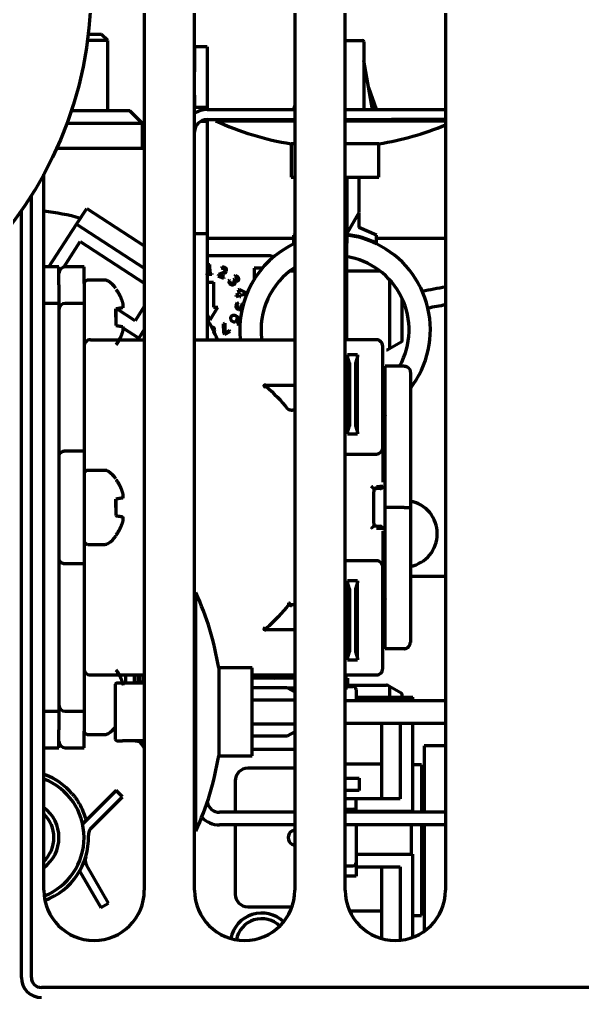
# Model space of a CAD drawing. Header units: inches. Extents: x -3055 to 7244, y 299 to 5591.
# Drawn here: x 2854.2 to 2899, y 4407.6 to 4485.1 of the extents above; entities that cross this region are included whole.
import ezdxf

# ---------------------------------------------------------------- set-up
doc = ezdxf.new("R2010")
doc.units = ezdxf.units.IN

msp = doc.modelspace()

# ---------------------------------------------------------------- linework, layer by layer
at = {"linetype": 'Continuous', "lineweight": 70}
for p, q in [((2864.118, 4494.413), (2864.118, 4415.763)), ((2868.118, 4415.763), (2868.118, 4492.596)), ((2876.118, 4489.763), (2876.118, 4415.763)), ((2880.118, 4415.763), (2880.118, 4488.715)), ((2888.118, 4487.305), (2888.118, 4415.763)), ((2860.719, 4483.963), (2859.653, 4483.963)), ((2861.219, 4483.463), (2860.719, 4483.963)), ((2861.219, 4483.463), (2859.59, 4483.463)), ((2861.219, 4477.863), (2861.219, 4483.463)), ((2880.118, 4483.471), (2881.519, 4483.471)), ((2881.619, 4483.371), (2881.619, 4482.912)), ((2868.119, 4482.973), (2868.119, 4480.973)), ((2869.119, 4482.973), (2868.119, 4482.973)), ((2869.119, 4482.973), (2869.119, 4480.973)), ((2881.619, 4482.912), (2881.619, 4477.971)), ((2882.306, 4477.971), (2881.619, 4481.871)), ((2869.119, 4480.973), (2869.119, 4479.126)), ((2882.635, 4477.971), (2882.001, 4479.699)), ((2868.119, 4479.126), (2868.119, 4478.126)), ((2869.119, 4479.126), (2869.119, 4478.126)), ((2882.529, 4477.971), (2882.1, 4479.14)), ((2862.969, 4477.863), (2858.295, 4477.863)), ((2863.969, 4476.863), (2862.969, 4477.863)), ((2869.119, 4478.126), (2868.119, 4478.126)), ((2869.119, 4478.126), (2869.119, 4477.971)), ((2869.119, 4477.971), (2876.119, 4477.971)), ((2876.118, 4478.289), (2876.002, 4477.971)), ((2876.118, 4477.998), (2876.108, 4477.971)), ((2880.118, 4477.971), (2883.819, 4477.971)), ((2883.819, 4477.971), (2888.118, 4477.971)), ((2869.119, 4477.026), (2868.6, 4477.026)), ((2869.119, 4477.171), (2876.119, 4477.171)), ((2869.119, 4477.171), (2869.119, 4477.026)), ((2869.119, 4477.026), (2869.119, 4476.026)), ((2869.819, 4477.171), (2869.819, 4477.071)), ((2869.819, 4477.071), (2876.118, 4477.071)), ((2880.118, 4477.171), (2883.819, 4477.171)), ((2880.119, 4477.071), (2888.119, 4477.071)), ((2888.118, 4477.171), (2883.819, 4477.171)), ((2863.969, 4476.863), (2857.946, 4476.863)), ((2863.969, 4474.863), (2863.969, 4476.863)), ((2869.119, 4476.026), (2869.119, 4469.066)), ((2864.118, 4474.863), (2857.125, 4474.863)), ((2875.819, 4475.244), (2875.819, 4472.571)), ((2876.118, 4475.244), (2875.819, 4475.244)), ((2882.819, 4475.244), (2880.118, 4475.244)), ((2882.819, 4472.571), (2882.819, 4475.244)), ((2856.118, 4415.763), (2856.118, 4472.833)), ((2875.819, 4472.571), (2876.118, 4472.571)), ((2880.169, 4472.571), (2882.819, 4472.571)), ((2880.269, 4472.571), (2880.269, 4468.571)), ((2881.244, 4469.76), (2881.244, 4472.571)), ((2855.119, 4408.813), (2855.119, 4471.123)), ((2854.319, 4408.813), (2854.319, 4469.913)), ((2858.718, 4468.826), (2859.535, 4470.084)), ((2859.535, 4470.084), (2864.118, 4467.108)), ((2880.269, 4468.071), (2881.244, 4469.76)), ((2881.219, 4469.716), (2881.219, 4468.571)), ((2856.51, 4465.426), (2858.718, 4468.826)), ((2858.718, 4468.826), (2864.118, 4465.319)), ((2869.119, 4469.066), (2869.119, 4468.066)), ((2880.118, 4468.571), (2880.269, 4468.571)), ((2880.269, 4468.571), (2880.269, 4467.967)), ((2882.619, 4467.967), (2881.219, 4468.571)), ((2869.119, 4468.066), (2868.119, 4468.066)), ((2869.119, 4468.066), (2869.119, 4459.62)), ((2876.02, 4467.695), (2869.119, 4467.695)), ((2876.118, 4468.01), (2876.019, 4467.967)), ((2876.019, 4467.967), (2876.019, 4467.322)), ((2880.269, 4467.967), (2880.118, 4467.967)), ((2880.269, 4467.967), (2880.269, 4467.322)), ((2882.619, 4467.324), (2882.619, 4467.967)), ((2888.12, 4467.695), (2882.62, 4467.695)), ((2857.692, 4465.41), (2859.012, 4467.443)), ((2859.012, 4467.443), (2864.118, 4464.127)), ((2876.019, 4467.322), (2876.019, 4467.267)), ((2880.118, 4467.267), (2880.219, 4467.267)), ((2880.219, 4467.267), (2880.219, 4459.621)), ((2882.619, 4467.324), (2882.619, 4467.268)), ((2874.069, 4466.313), (2869.118, 4466.313)), ((2857.319, 4465.426), (2856.118, 4465.426)), ((2857.319, 4463.997), (2857.319, 4465.426)), ((2859.319, 4465.426), (2857.819, 4465.426)), ((2859.319, 4464.113), (2859.319, 4465.426)), ((2869.246, 4465.429), (2869.119, 4465.424)), ((2869.264, 4464.893), (2869.246, 4465.429)), ((2869.26, 4465.614), (2869.343, 4465.617)), ((2869.367, 4464.896), (2869.343, 4465.617)), ((2870.318, 4465.43), (2870.271, 4465.322)), ((2872.869, 4465.338), (2872.869, 4464.44)), ((2873.524, 4465.338), (2872.869, 4465.338)), ((2869.119, 4464.888), (2869.264, 4464.893)), ((2869.121, 4464.806), (2869.119, 4464.888)), ((2869.511, 4464.819), (2869.121, 4464.806)), ((2869.367, 4464.896), (2869.509, 4464.901)), ((2869.509, 4464.901), (2869.511, 4464.819)), ((2870.039, 4464.837), (2869.993, 4464.733)), ((2869.993, 4464.733), (2870.445, 4464.534)), ((2870.482, 4464.619), (2870.123, 4464.777)), ((2870.445, 4464.534), (2870.482, 4464.619)), ((2871.398, 4464.752), (2871.308, 4464.675)), ((2875.742, 4465.113), (2876.119, 4465.113)), ((2880.218, 4465.113), (2882.895, 4465.113)), ((2857.319, 4463.997), (2857.319, 4462.521)), ((2859.319, 4464.113), (2859.319, 4462.521)), ((2860.97, 4464.376), (2859.619, 4464.376)), ((2869.119, 4464.213), (2869.619, 4464.213)), ((2869.619, 4464.213), (2869.619, 4462.213)), ((2870.912, 4464.364), (2870.825, 4464.29)), ((2871.27, 4464.456), (2871.203, 4464.399)), ((2871.203, 4464.399), (2871.232, 4464.364)), ((2871.294, 4464.429), (2871.27, 4464.456)), ((2883.669, 4464.407), (2883.669, 4458.929)), ((2871.682, 4463.256), (2871.416, 4463.185)), ((2871.416, 4463.185), (2871.443, 4463.085)), ((2871.443, 4463.085), (2871.708, 4463.156)), ((2871.699, 4463.626), (2871.59, 4463.597)), ((2871.59, 4463.597), (2871.682, 4463.256)), ((2872.19, 4463.387), (2871.699, 4463.626)), ((2871.708, 4463.156), (2871.733, 4463.064)), ((2871.733, 4463.064), (2871.816, 4463.087)), ((2871.792, 4463.179), (2872.216, 4463.292)), ((2871.816, 4463.087), (2871.792, 4463.179)), ((2872.216, 4463.292), (2872.19, 4463.387)), ((2857.319, 4462.521), (2856.118, 4462.521)), ((2857.319, 4462.521), (2857.319, 4450.954)), ((2859.319, 4462.521), (2857.819, 4462.521)), ((2859.319, 4462.521), (2859.319, 4450.771)), ((2862.419, 4462.426), (2862.419, 4462.176)), ((2864.118, 4462.27), (2863.387, 4461.144)), ((2869.369, 4461.213), (2869.969, 4462.213)), ((2869.619, 4462.213), (2869.969, 4462.213)), ((2871.622, 4462.528), (2871.504, 4462.55)), ((2871.988, 4462.426), (2871.85, 4462.452)), ((2871.935, 4462.331), (2871.961, 4462.326)), ((2884.669, 4459.593), (2884.669, 4462.908)), ((2863.387, 4461.144), (2861.924, 4462.094)), ((2869.119, 4461.63), (2869.369, 4461.213)), ((2862.419, 4460.676), (2862.419, 4460.426)), ((2870.535, 4460.956), (2870.434, 4460.902)), ((2870.449, 4460.139), (2870.434, 4460.902)), ((2870.535, 4460.956), (2870.545, 4460.161)), ((2871.512, 4460.9), (2871.595, 4460.839)), ((2862.418, 4460.581), (2863.681, 4459.761)), ((2864.119, 4460.434), (2863.681, 4459.761)), ((2870.449, 4460.139), (2870.506, 4460.033)), ((2870.506, 4460.033), (2870.954, 4460.272)), ((2870.909, 4460.355), (2870.545, 4460.161)), ((2870.954, 4460.272), (2870.909, 4460.355)), ((2859.819, 4459.621), (2864.119, 4459.621)), ((2868.119, 4459.621), (2876.118, 4459.621)), ((2882.619, 4459.621), (2880.119, 4459.621)), ((2883.119, 4451.021), (2883.119, 4459.121)), ((2883.669, 4458.929), (2884.594, 4459.463)), ((2880.319, 4458.401), (2880.319, 4458.421)), ((2881.119, 4458.421), (2880.319, 4458.421)), ((2880.319, 4458.305), (2880.319, 4458.401)), ((2880.481, 4457.771), (2880.319, 4458.305)), ((2880.319, 4458.305), (2880.319, 4452.236)), ((2881.119, 4458.305), (2880.956, 4457.771)), ((2881.119, 4458.421), (2881.119, 4458.401)), ((2881.119, 4458.401), (2881.119, 4458.305)), ((2881.119, 4452.236), (2881.119, 4458.305)), ((2883.503, 4458.833), (2883.669, 4458.929)), ((2880.495, 4452.9), (2880.495, 4457.641)), ((2880.943, 4457.641), (2880.943, 4452.9)), ((2884.819, 4457.531), (2883.319, 4457.531)), ((2883.319, 4446.271), (2883.319, 4457.531)), ((2885.319, 4457.031), (2885.319, 4446.271)), ((2873.812, 4456.021), (2876.118, 4456.021)), ((2876.118, 4454.021), (2875.927, 4454.021)), ((2880.319, 4452.236), (2880.481, 4452.77)), ((2880.319, 4452.141), (2880.319, 4452.236)), ((2880.319, 4452.121), (2880.319, 4452.141)), ((2880.319, 4452.121), (2881.119, 4452.121)), ((2880.956, 4452.77), (2881.119, 4452.236)), ((2881.119, 4452.236), (2881.119, 4452.141)), ((2881.119, 4452.141), (2881.119, 4452.121)), ((2883.319, 4451.871), (2883.119, 4451.871)), ((2857.319, 4450.954), (2857.319, 4450.605)), ((2857.319, 4450.605), (2857.319, 4450.21)), ((2857.819, 4450.771), (2859.319, 4450.771)), ((2859.319, 4450.771), (2859.319, 4450.18)), ((2880.119, 4450.521), (2882.619, 4450.521)), ((2883.119, 4450.971), (2883.119, 4451.021)), ((2883.119, 4450.971), (2883.119, 4448.281)), ((2857.319, 4450.21), (2857.319, 4442.332)), ((2859.319, 4450.18), (2859.319, 4442.361)), ((2860.97, 4449.221), (2859.619, 4449.221)), ((2882.417, 4447.771), (2882.619, 4447.771)), ((2882.419, 4447.771), (2882.419, 4447.521)), ((2882.419, 4445.021), (2882.419, 4447.521)), ((2882.619, 4447.82), (2882.619, 4447.771)), ((2862.419, 4447.271), (2862.419, 4447.021)), ((2884.819, 4446.271), (2883.319, 4446.271)), ((2883.319, 4435.011), (2883.319, 4446.271)), ((2885.172, 4446.271), (2885.319, 4446.271)), ((2885.319, 4446.271), (2885.319, 4435.511)), ((2862.419, 4445.521), (2862.419, 4445.271)), ((2882.619, 4444.771), (2882.417, 4444.771)), ((2882.419, 4445.021), (2882.419, 4444.771)), ((2882.619, 4444.771), (2882.619, 4444.722)), ((2883.119, 4444.379), (2883.119, 4441.571)), ((2861.859, 4444.064), (2861.859, 4443.967)), ((2859.619, 4443.321), (2860.97, 4443.321)), ((2857.319, 4442.332), (2857.319, 4441.936)), ((2859.319, 4442.361), (2859.319, 4441.771)), ((2882.619, 4442.021), (2880.119, 4442.021)), ((2857.319, 4441.936), (2857.319, 4441.588)), ((2857.319, 4441.588), (2857.319, 4430.021)), ((2859.319, 4441.771), (2857.819, 4441.771)), ((2859.319, 4441.771), (2859.319, 4430.021)), ((2883.119, 4441.521), (2883.119, 4441.571)), ((2883.119, 4433.421), (2883.119, 4441.521)), ((2883.118, 4440.675), (2883.319, 4440.675)), ((2888.119, 4440.763), (2885.319, 4440.763)), ((2880.319, 4440.401), (2880.319, 4440.421)), ((2881.119, 4440.421), (2880.319, 4440.421)), ((2880.319, 4440.305), (2880.319, 4440.401)), ((2880.481, 4439.771), (2880.319, 4440.305)), ((2880.319, 4440.305), (2880.319, 4434.236)), ((2881.119, 4440.305), (2880.956, 4439.771)), ((2881.119, 4440.421), (2881.119, 4440.401)), ((2881.119, 4440.401), (2881.119, 4440.305)), ((2881.119, 4434.236), (2881.119, 4440.305)), ((2868.219, 4439.48), (2868.119, 4439.48)), ((2868.219, 4429.98), (2868.219, 4439.48)), ((2880.495, 4434.9), (2880.495, 4439.641)), ((2880.943, 4439.641), (2880.943, 4434.9)), ((2875.927, 4438.521), (2876.118, 4438.521)), ((2873.812, 4436.514), (2873.812, 4436.521)), ((2876.118, 4436.521), (2873.812, 4436.521)), ((2884.819, 4435.011), (2883.319, 4435.011)), ((2880.319, 4434.236), (2880.481, 4434.77)), ((2880.319, 4434.141), (2880.319, 4434.236)), ((2880.956, 4434.77), (2881.119, 4434.236)), ((2881.119, 4434.236), (2881.119, 4434.141)), ((2872.719, 4433.48), (2870.045, 4433.48)), ((2870.045, 4433.48), (2870.045, 4426.48)), ((2872.719, 4426.48), (2872.719, 4433.48)), ((2880.319, 4434.121), (2880.319, 4434.141)), ((2880.319, 4434.121), (2881.119, 4434.121)), ((2881.119, 4434.141), (2881.119, 4434.121)), ((2859.819, 4432.921), (2864.119, 4432.921)), ((2862.607, 4432.921), (2862.607, 4432.28)), ((2863.33, 4432.28), (2863.33, 4432.921)), ((2863.619, 4432.28), (2863.619, 4432.921)), ((2863.719, 4432.921), (2863.719, 4432.333)), ((2864.007, 4432.921), (2864.007, 4432.384)), ((2872.718, 4432.921), (2876.118, 4432.921)), ((2873.063, 4432.921), (2874.481, 4432.671)), ((2874.569, 4432.813), (2874.557, 4432.921)), ((2874.569, 4432.671), (2874.569, 4432.813)), ((2880.119, 4432.921), (2882.619, 4432.921)), ((2861.819, 4427.78), (2861.819, 4432.18)), ((2861.919, 4432.28), (2862.378, 4432.28)), ((2862.378, 4432.28), (2864.119, 4432.28)), ((2864.118, 4432.403), (2863.419, 4432.28)), ((2876.118, 4432.671), (2872.719, 4432.671)), ((2875.53, 4431.905), (2872.719, 4431.905)), ((2876.118, 4431.565), (2875.53, 4431.905)), ((2880.118, 4432.671), (2880.319, 4432.671)), ((2880.318, 4432.113), (2883.428, 4432.113)), ((2880.319, 4432.671), (2880.319, 4431.871)), ((2880.319, 4432), (2880.745, 4432)), ((2883.669, 4431.998), (2883.503, 4432.093)), ((2884.594, 4431.464), (2883.669, 4431.998)), ((2883.669, 4431.998), (2883.669, 4431.138)), ((2876.118, 4431.871), (2875.589, 4431.871)), ((2880.319, 4431.871), (2880.118, 4431.871)), ((2880.996, 4431.749), (2880.996, 4430.88)), ((2880.996, 4431.138), (2885.519, 4431.138)), ((2884.669, 4431.138), (2884.669, 4431.334)), ((2885.519, 4430.88), (2885.519, 4431.138)), ((2872.719, 4430.93), (2876.118, 4430.93)), ((2880.119, 4430.88), (2888.118, 4430.88)), ((2856.118, 4430.021), (2857.319, 4430.021)), ((2857.319, 4430.021), (2857.319, 4428.544)), ((2857.819, 4430.021), (2859.319, 4430.021)), ((2859.319, 4430.021), (2859.319, 4428.428)), ((2868.219, 4420.48), (2868.219, 4429.98)), ((2872.719, 4429.03), (2876.118, 4429.03)), ((2880.119, 4429.08), (2888.118, 4429.08)), ((2883.019, 4429.08), (2883.019, 4423.038)), ((2884.519, 4429.08), (2884.519, 4423.038)), ((2885.519, 4422.038), (2885.519, 4429.08)), ((2857.319, 4427.115), (2857.319, 4428.544)), ((2859.319, 4427.115), (2859.319, 4428.428)), ((2859.619, 4428.165), (2860.97, 4428.165)), ((2872.719, 4428.055), (2875.53, 4428.055)), ((2875.53, 4428.055), (2876.118, 4428.395)), ((2861.919, 4427.68), (2862.378, 4427.68)), ((2864.119, 4427.68), (2862.378, 4427.68)), ((2863.419, 4427.68), (2864.118, 4427.556)), ((2886.419, 4427.26), (2886.419, 4421.973)), ((2888.118, 4427.26), (2886.419, 4427.26)), ((2856.118, 4427.115), (2857.319, 4427.115)), ((2857.819, 4427.115), (2859.319, 4427.115)), ((2870.045, 4426.48), (2872.719, 4426.48)), ((2875.78, 4426.985), (2872.719, 4426.985)), ((2883.018, 4425.813), (2880.118, 4425.813)), ((2886.219, 4425.76), (2885.518, 4425.76)), ((2886.219, 4425.76), (2886.219, 4421.974)), ((2856.226, 4424.962), (2856.118, 4425.002)), ((2856.226, 4424.962), (2856.118, 4424.886)), ((2876.118, 4425.48), (2872.37, 4425.48)), ((2871.367, 4424.477), (2871.367, 4421.973)), ((2880.118, 4424.703), (2880.444, 4424.703)), ((2880.444, 4424.703), (2881.243, 4424.703)), ((2881.243, 4424.703), (2881.243, 4423.703)), ((2861.879, 4423.715), (2859.404, 4421.24)), ((2862.374, 4423.22), (2861.879, 4423.715)), ((2880.444, 4423.703), (2880.118, 4423.703)), ((2881.243, 4423.703), (2880.444, 4423.703)), ((2859.93, 4420.776), (2862.374, 4423.22)), ((2880.996, 4423.048), (2880.118, 4423.048)), ((2880.996, 4421.973), (2880.996, 4423.048)), ((2884.519, 4423.038), (2880.996, 4423.038)), ((2876.118, 4421.973), (2870.119, 4421.973)), ((2880.118, 4422.22), (2880.745, 4422.22)), ((2888.118, 4421.973), (2880.119, 4421.973)), ((2885.519, 4422.038), (2880.996, 4422.038)), ((2868.119, 4420.48), (2868.219, 4420.48)), ((2876.118, 4420.973), (2870.119, 4420.973)), ((2871.367, 4420.973), (2871.367, 4415.45)), ((2888.118, 4420.973), (2880.119, 4420.973)), ((2880.996, 4420.973), (2880.996, 4417.958)), ((2885.419, 4418.639), (2885.419, 4420.974)), ((2886.219, 4420.974), (2886.219, 4413.76)), ((2886.419, 4420.973), (2886.419, 4412.491)), ((2880.996, 4418.638), (2885.519, 4418.638)), ((2880.996, 4417.958), (2880.996, 4416.879)), ((2885.519, 4412.016), (2885.519, 4418.638)), ((2858.962, 4417.307), (2860.65, 4414.383)), ((2861.257, 4414.733), (2859.528, 4417.726)), ((2880.118, 4417.707), (2880.745, 4417.707)), ((2880.996, 4417.638), (2884.519, 4417.638)), ((2883.019, 4417.638), (2883.019, 4411.918)), ((2884.519, 4417.638), (2884.519, 4411.783)), ((2880.996, 4416.879), (2880.118, 4416.879)), ((2868.119, 4415.764), (2868.119, 4415.752)), ((2880.119, 4415.752), (2880.119, 4415.763)), ((2860.65, 4414.383), (2861.257, 4414.733)), ((2872.37, 4414.447), (2875.896, 4414.447)), ((2880.475, 4414.113), (2883.018, 4414.113)), ((2885.518, 4413.76), (2886.219, 4413.76)), ((2963.319, 4408.013), (2855.919, 4408.013))]:
    msp.add_line(p, q, dxfattribs=at)
msp.add_circle((2828.869, 4487.613), 31, dxfattribs=at)
for centre, radius, start, end in [((2881.519, 4483.371), 0.1, 0, 90), ((2869.119, 4476.171), 1.8, 90, 123.75), ((2869.119, 4476.171), 1, 90, 180), ((2879.319, 4497.511), 22.54, 245.07238, 261.06699), ((2879.319, 4497.511), 22.54, 278.93301, 292.98027), ((2854.319, 4452.963), 17, 73.93125, 83.92687), ((2879.321, 4460.421), 7.601, 64.2849, 82.84166), ((2879.321, 4460.421), 7.651, 64.47085, 82.88796), ((2879.319, 4460.421), 7.6, 115.73493, 186.04173), ((2879.319, 4460.421), 7.6, 322.13721, 64.26482), ((2874.069, 4465.813), 0.5, 50.85633, 90), ((2879.319, 4460.421), 5.9, 330.6714, 81.22828), ((2857.819, 4464.926), 0.5, 90, 180), ((2870.326, 4464.882), 0.548, 68.5813, 90.75571), ((2879.319, 4460.421), 5.9, 122.8421, 187.7888), ((2870.375, 4465.207), 0.301, 306.06169, 337.90256), ((2871.191, 4464.179), 0.51, 65.59165, 76.70724), ((2859.619, 4464.076), 0.3, 135, 180), ((2859.619, 4464.076), 0.3, 90, 135), ((2860.97, 4463.876), 0.5, 72.59224, 90), ((2860.97, 4463.876), 0.5, 55.1836, 72.59224), ((2859.542, 4461.824), 3, 39.46274, 55.18434), ((2871.32, 4464.429), 0.514, 195.65799, 220.78171), ((2857.819, 4462.021), 0.5, 90, 180), ((2871.333, 4462.37), 0.603, 349.36319, 356.27917), ((2871.233, 4461.328), 0.24, 142.49934, 190.27271), ((2854.319, 4452.963), 17, 23.05875, 29.47687), ((2871.378, 4461.131), 0.266, 301.06037, 323.3908), ((2859.819, 4459.121), 0.5, 135, 180), ((2859.819, 4459.121), 0.5, 90, 135), ((2882.619, 4459.121), 0.5, 45, 90), ((2882.619, 4459.121), 0.5, 0, 45), ((2883.428, 4458.963), 0.15, 270, 300), ((2879.319, 4460.421), 5.9, 310.09957, 312.68545), ((2892.547, 4457.207), 9.934, 198.35282, 201.72042), ((2882.619, 4451.021), 0.5, 270, 315), ((2882.619, 4451.021), 0.5, 315, 354.26083), ((2882.619, 4451.021), 0.5, 354.26083, 0), ((2859.619, 4448.921), 0.3, 135, 180), ((2859.619, 4448.921), 0.3, 90, 135), ((2860.97, 4448.721), 0.5, 72.59224, 90), ((2860.97, 4448.721), 0.5, 55.1836, 72.59224), ((2859.542, 4446.668), 3, 39.46274, 55.18434), ((2884.819, 4444.171), 2.65, 280.87953, 79.12164), ((2859.619, 4443.621), 0.3, 180, 225), ((2859.542, 4445.873), 3, 304.81565, 320.53763), ((2859.619, 4443.621), 0.3, 225, 270), ((2860.97, 4443.821), 0.5, 270, 287.40776), ((2860.97, 4443.821), 0.5, 287.40776, 304.81634), ((2882.619, 4441.521), 0.5, 45, 90), ((2882.619, 4441.521), 0.5, 5.73917, 45), ((2882.619, 4441.521), 0.5, 0, 5.73917), ((2847.778, 4429.98), 22.54, 8.93301, 24.92761), ((2892.547, 4435.335), 9.934, 158.27958, 161.64718), ((2859.819, 4433.421), 0.5, 180, 225), ((2859.819, 4433.421), 0.5, 225, 270), ((2882.619, 4433.421), 0.5, 270, 315), ((2882.619, 4433.421), 0.5, 315, 0), ((2861.919, 4432.18), 0.1, 90, 180), ((2880.745, 4431.749), 0.251, 0, 90), ((2883.428, 4431.963), 0.15, 60, 90), ((2857.819, 4430.521), 0.5, 180, 270), ((2859.619, 4428.465), 0.3, 180, 225), ((2859.619, 4428.465), 0.3, 225, 270), ((2860.97, 4428.665), 0.5, 270, 287.40776), ((2860.97, 4428.665), 0.5, 287.40776, 304.81634), ((2859.542, 4430.718), 3, 304.81565, 319.35627), ((2857.819, 4427.615), 0.5, 180, 270), ((2861.919, 4427.78), 0.1, 180, 270), ((2854.316, 4419.964), 12.136, 36.12938, 39.48188), ((2847.778, 4429.98), 22.54, 335.07238, 351.06699), ((2875.78, 4424.477), 2.507, 82.23891, 90), ((2854.319, 4419.963), 5.35, 40.72123, 69.10752), ((2872.37, 4424.477), 1.003, 90, 180), ((2854.319, 4419.963), 5, 291.41438, 68.895), ((2870.119, 4422.973), 1, 191.15578, 270), ((2885.919, 4423.26), 0.5, 306.87047, 0), ((2854.319, 4419.963), 3, 306.86625, 53.12812), ((2854.319, 4419.963), 2.6, 0, 46.1925), ((2854.319, 4419.963), 5.35, 14.77339, 27.84173), ((2880.745, 4421.97), 0.251, 0, 90), ((2860.465, 4420.179), 1.5, 135, 146.79296), ((2870.119, 4422.973), 2, 224.47828, 270), ((2860.566, 4420.139), 0.9, 135, 181.61315), ((2876.176, 4419.959), 0.597, 89.99635, 269.99998), ((2854.319, 4419.963), 2.6, 313.8075, 0), ((2854.319, 4419.963), 5.35, 290.59827, 1.61315), ((2860.308, 4418.176), 0.9, 163.38685, 210), ((2880.745, 4417.958), 0.251, 270, 0), ((2885.919, 4416.26), 0.5, 0, 53.12953), ((2860.118, 4415.763), 4, 180, 0), ((2872.118, 4415.763), 4, 180, 0), ((2884.118, 4415.763), 4, 180, 0), ((2872.37, 4415.45), 1.003, 180, 270), ((2873.473, 4411.438), 2.507, 45.84587, 168.93872), ((2873.473, 4411.438), 2.056, 45.45885, 169.32494), ((2855.919, 4408.813), 1.6, 180, 270), ((2855.919, 4408.813), 0.8, 180, 270)]:
    msp.add_arc(centre, radius, start, end, dxfattribs=at)
for centre, major_axis, start_param, end_param in [((2906.119, 4430.397), (61, 0), 1.870344, 1.902143), ((2906.119, 4429.578), (60, 0), 1.875506, 1.900025)]:
    msp.add_ellipse(centre, major_axis=major_axis, ratio=0.573576, start_param=start_param, end_param=end_param, dxfattribs=at)
for points, degree in [([(2880.268, 4467.322), (2880.252, 4467.304), (2880.235, 4467.286), (2880.219, 4467.267)], 3), ([(2870.367, 4465.332), (2870.386, 4465.332), (2870.425, 4465.328), (2870.463, 4465.317), (2870.481, 4465.309)], 3), ([(2870.481, 4465.309), (2870.499, 4465.301), (2870.53, 4465.282), (2870.55, 4465.255), (2870.557, 4465.24)], 3), ([(2870.655, 4465.094), (2870.682, 4465.156), (2870.686, 4465.274), (2870.594, 4465.361), (2870.525, 4465.391)], 3), ([(2870.293, 4464.935), (2870.252, 4464.917), (2870.171, 4464.884), (2870.085, 4464.853), (2870.039, 4464.837)], 3), ([(2870.123, 4464.777), (2870.154, 4464.788), (2870.247, 4464.821), (2870.354, 4464.862), (2870.4, 4464.882)], 3), ([(2870.553, 4465.132), (2870.536, 4465.093), (2870.489, 4465.031), (2870.376, 4464.972), (2870.293, 4464.935)], 3), ([(2870.4, 4464.882), (2870.427, 4464.894), (2870.483, 4464.919), (2870.531, 4464.948), (2870.553, 4464.964)], 3), ([(2870.557, 4465.24), (2870.564, 4465.225), (2870.571, 4465.192), (2870.562, 4465.153), (2870.553, 4465.132)], 3), ([(2871.571, 4464.626), (2871.548, 4464.653), (2871.486, 4464.706), (2871.423, 4464.742), (2871.398, 4464.752)], 3), ([(2871.401, 4464.642), (2871.419, 4464.633), (2871.453, 4464.612), (2871.483, 4464.586), (2871.495, 4464.572)], 3), ([(2871.495, 4464.572), (2871.507, 4464.558), (2871.528, 4464.529), (2871.538, 4464.498), (2871.54, 4464.482)], 3), ([(2871.54, 4464.482), (2871.541, 4464.467), (2871.538, 4464.436), (2871.517, 4464.406), (2871.501, 4464.393)], 3), ([(2871.646, 4464.468), (2871.644, 4464.495), (2871.63, 4464.546), (2871.595, 4464.598), (2871.571, 4464.626)], 3), ([(2871.581, 4464.318), (2871.606, 4464.339), (2871.641, 4464.386), (2871.649, 4464.439), (2871.646, 4464.468)], 3), ([(2870.93, 4464.092), (2870.958, 4464.06), (2871.016, 4464.012), (2871.081, 4463.993), (2871.115, 4463.991)], 3), ([(2871.109, 4464.095), (2871.088, 4464.095), (2871.046, 4464.11), (2871.011, 4464.141), (2870.996, 4464.157)], 3), ([(2871.232, 4464.142), (2871.211, 4464.123), (2871.17, 4464.099), (2871.131, 4464.094), (2871.109, 4464.095)], 3), ([(2871.115, 4463.991), (2871.147, 4463.989), (2871.211, 4463.997), (2871.27, 4464.031), (2871.297, 4464.054)], 3), ([(2871.232, 4464.364), (2871.248, 4464.346), (2871.275, 4464.309), (2871.288, 4464.273), (2871.289, 4464.254)], 3), ([(2871.289, 4464.254), (2871.291, 4464.236), (2871.285, 4464.198), (2871.254, 4464.161), (2871.232, 4464.142)], 3), ([(2871.501, 4464.393), (2871.468, 4464.365), (2871.396, 4464.347), (2871.325, 4464.393), (2871.294, 4464.429)], 3), ([(2871.297, 4464.054), (2871.324, 4464.077), (2871.361, 4464.124), (2871.373, 4464.171), (2871.373, 4464.193)], 3), ([(2871.42, 4462.353), (2871.413, 4462.312), (2871.414, 4462.235), (2871.442, 4462.172), (2871.461, 4462.145)], 3), ([(2871.504, 4462.55), (2871.485, 4462.526), (2871.451, 4462.465), (2871.427, 4462.39), (2871.42, 4462.353)], 3), ([(2871.461, 4462.145), (2871.481, 4462.119), (2871.531, 4462.073), (2871.6, 4462.047), (2871.637, 4462.04)], 3), ([(2871.538, 4462.211), (2871.524, 4462.229), (2871.507, 4462.269), (2871.507, 4462.313), (2871.511, 4462.334)], 3), ([(2871.511, 4462.334), (2871.515, 4462.355), (2871.526, 4462.392), (2871.545, 4462.425), (2871.556, 4462.445)], 3), ([(2871.658, 4462.147), (2871.63, 4462.153), (2871.583, 4462.168), (2871.551, 4462.195), (2871.538, 4462.211)], 3), ([(2871.78, 4462.171), (2871.765, 4462.158), (2871.732, 4462.141), (2871.686, 4462.142), (2871.658, 4462.147)], 3), ([(2871.84, 4462.292), (2871.835, 4462.266), (2871.821, 4462.217), (2871.796, 4462.183), (2871.78, 4462.171)], 3), ([(2871.85, 4462.452), (2871.851, 4462.433), (2871.851, 4462.383), (2871.846, 4462.321), (2871.84, 4462.292)], 3), ([(2871.843, 4462.086), (2871.867, 4462.107), (2871.901, 4462.154), (2871.918, 4462.218), (2871.926, 4462.259)], 3), ([(2861.859, 4462.085), (2861.859, 4461.872), (2861.859, 4461.649), (2861.859, 4461.426)], 3), ([(2861.859, 4461.426), (2861.859, 4461.649), (2861.859, 4461.872), (2861.859, 4462.085)], 3), ([(2861.859, 4461.426), (2861.859, 4461.204), (2861.859, 4460.981), (2861.859, 4460.768)], 3), ([(2871.206, 4461.573), (2871.173, 4461.569), (2871.113, 4461.549), (2871.064, 4461.503), (2871.043, 4461.474)], 3), ([(2871.496, 4461.469), (2871.439, 4461.511), (2871.333, 4461.568), (2871.245, 4461.578), (2871.206, 4461.573)], 3), ([(2871.714, 4461.201), (2871.698, 4461.25), (2871.645, 4461.343), (2871.552, 4461.428), (2871.496, 4461.469)], 3), ([(2871.637, 4462.04), (2871.685, 4462.031), (2871.763, 4462.032), (2871.818, 4462.063), (2871.843, 4462.086)], 3), ([(2869.654, 4460.573), (2869.63, 4460.594), (2869.573, 4460.626), (2869.499, 4460.635), (2869.46, 4460.633)], 3), ([(2870.998, 4461.285), (2871.003, 4461.253), (2871.029, 4461.187), (2871.082, 4461.13), (2871.115, 4461.106)], 3), ([(2871.115, 4461.106), (2871.152, 4461.078), (2871.225, 4461.042), (2871.296, 4461.044), (2871.331, 4461.055)], 3), ([(2871.331, 4461.055), (2871.362, 4461.064), (2871.408, 4461.088), (2871.443, 4461.127), (2871.461, 4461.152)], 3), ([(2871.461, 4461.152), (2871.48, 4461.178), (2871.506, 4461.23), (2871.514, 4461.288), (2871.515, 4461.319)], 3), ([(2871.515, 4461.319), (2871.581, 4461.261), (2871.659, 4461.141), (2871.631, 4461.026), (2871.592, 4460.972)], 3), ([(2871.595, 4460.839), (2871.605, 4460.847), (2871.626, 4460.866), (2871.647, 4460.892), (2871.658, 4460.906)], 3), ([(2871.658, 4460.906), (2871.693, 4460.955), (2871.737, 4461.055), (2871.73, 4461.154), (2871.714, 4461.201)], 3), ([(2869.73, 4460.406), (2869.729, 4460.439), (2869.714, 4460.502), (2869.678, 4460.553), (2869.654, 4460.573)], 3), ([(2873.74, 4456.013), (2873.775, 4456.024), (2873.812, 4456.023)], 2), ([(2873.812, 4456.021), (2873.812, 4456.021), (2873.812, 4456.023), (2873.812, 4456.028)], 3), ([(2873.747, 4455.849), (2873.773, 4455.864), (2873.8, 4455.892), (2873.814, 4455.921)], 3), ([(2873.814, 4455.921), (2874.446, 4455.368), (2875.024, 4454.765), (2875.539, 4454.121)], 3), ([(2857.319, 4450.346), (2857.319, 4450.385), (2857.331, 4450.461), (2857.383, 4450.563), (2857.435, 4450.621), (2857.465, 4450.646)], 3), ([(2882.417, 4447.771), (2882.416, 4447.771), (2882.408, 4447.775), (2882.386, 4447.791), (2882.365, 4447.809), (2882.353, 4447.82)], 3), ([(2882.619, 4447.943), (2882.619, 4447.896), (2882.619, 4447.851), (2882.619, 4447.82)], 3), ([(2882.919, 4447.771), (2882.918, 4447.771), (2882.854, 4447.771), (2882.697, 4447.771), (2882.619, 4447.771)], 3), ([(2882.919, 4447.771), (2882.971, 4447.771), (2883.023, 4447.793), (2883.06, 4447.829)], 3), ([(2883.06, 4447.829), (2883.097, 4447.866), (2883.119, 4447.918), (2883.119, 4447.971)], 3), ([(2861.859, 4446.929), (2861.859, 4446.716), (2861.859, 4446.493), (2861.859, 4446.271)], 3), ([(2861.859, 4446.271), (2861.859, 4446.494), (2861.859, 4446.716), (2861.859, 4446.929)], 3), ([(2861.859, 4446.271), (2861.859, 4446.048), (2861.859, 4445.825), (2861.859, 4445.612)], 3), ([(2883.06, 4444.712), (2883.023, 4444.749), (2882.971, 4444.771), (2882.919, 4444.771)], 3), ([(2883.119, 4444.571), (2883.119, 4444.623), (2883.097, 4444.675), (2883.06, 4444.712)], 3), ([(2857.465, 4441.895), (2857.435, 4441.921), (2857.383, 4441.978), (2857.331, 4442.081), (2857.319, 4442.157), (2857.319, 4442.196)], 3), ([(2875.649, 4438.56), (2875.107, 4437.864), (2874.492, 4437.213), (2873.814, 4436.621)], 3), ([(2873.814, 4436.621), (2873.8, 4436.65), (2873.773, 4436.678), (2873.747, 4436.693)], 3), ([(2873.812, 4436.519), (2873.774, 4436.518), (2873.74, 4436.529)], 2), ([(2858.373, 4423.454), (2858.427, 4423.391), (2858.537, 4423.257), (2858.647, 4423.109), (2858.701, 4423.032)], 3), ([(2858.701, 4423.032), (2858.742, 4422.973), (2858.823, 4422.853), (2858.94, 4422.661), (2859.014, 4422.529), (2859.049, 4422.462)], 3)]:
    msp.add_open_spline(points, degree=degree, dxfattribs=at)
for points, degree, knots in [([(2870.271, 4465.322), (2870.273, 4465.322), (2870.285, 4465.324), (2870.316, 4465.33), (2870.35, 4465.333), (2870.367, 4465.332)], 3, [0, 0, 0, 0, 0.110822, 0.555411, 1, 1, 1, 1]), ([(2870.996, 4464.157), (2870.972, 4464.186), (2870.933, 4464.26), (2870.918, 4464.333), (2870.916, 4464.361)], 3, [0, 0, 0, 0, 0.490421, 1, 1, 1, 1]), ([(2871.373, 4464.193), (2871.375, 4464.216), (2871.368, 4464.258), (2871.351, 4464.294), (2871.342, 4464.309), (2871.342, 4464.31)], 3, [0, 0, 0, 0, 0.491948, 0.983896, 1, 1, 1, 1]), ([(2871.347, 4464.314), (2871.381, 4464.289), (2871.464, 4464.262), (2871.547, 4464.289), (2871.581, 4464.318)], 3, [0, 0, 0, 0, 0.503293, 1, 1, 1, 1]), ([(2861.859, 4463.633), (2862.104, 4463.311), (2862.259, 4462.932), (2862.358, 4462.689), (2862.419, 4462.426)], 2, [0, 0, 0, 0.571429, 0.571429, 1, 1, 1]), ([(2862.419, 4462.176), (2862.362, 4462.167), (2862.116, 4462.127), (2861.859, 4462.085)], 2, [0, 0, 0, 0.4, 1, 1, 1]), ([(2871.556, 4462.445), (2871.566, 4462.462), (2871.587, 4462.493), (2871.61, 4462.519), (2871.619, 4462.527), (2871.622, 4462.528)], 3, [0, 0, 0, 0, 0.41711, 0.834219, 1, 1, 1, 1]), ([(2861.859, 4460.768), (2862.104, 4460.728), (2862.358, 4460.686), (2862.419, 4460.676)], 2, [0, 0, 0, 0.571429, 1, 1, 1]), ([(2862.419, 4460.426), (2862.362, 4460.183), (2862.272, 4459.955), (2862.116, 4459.557), (2861.859, 4459.219)], 2, [0, 0, 0, 0.4, 0.4, 1, 1, 1]), ([(2869.603, 4460.193), (2869.647, 4460.217), (2869.712, 4460.28), (2869.732, 4460.363), (2869.73, 4460.406)], 3, [0, 0, 0, 0, 0.502361, 1, 1, 1, 1]), ([(2884.819, 4457.531), (2884.822, 4457.531), (2884.829, 4457.531), (2884.84, 4457.53), (2884.85, 4457.53), (2884.861, 4457.529), (2884.872, 4457.528), (2884.883, 4457.527), (2884.893, 4457.525), (2884.904, 4457.523), (2884.915, 4457.521), (2884.926, 4457.519), (2884.936, 4457.517), (2884.947, 4457.514), (2884.958, 4457.511), (2884.968, 4457.508), (2884.979, 4457.504), (2884.989, 4457.501), (2885, 4457.497), (2885.01, 4457.493), (2885.02, 4457.488), (2885.031, 4457.484), (2885.041, 4457.479), (2885.051, 4457.473), (2885.061, 4457.468), (2885.071, 4457.462), (2885.081, 4457.457), (2885.091, 4457.45), (2885.1, 4457.444), (2885.11, 4457.437), (2885.119, 4457.43), (2885.128, 4457.423), (2885.137, 4457.416), (2885.146, 4457.408), (2885.155, 4457.401), (2885.164, 4457.393), (2885.169, 4457.387), (2885.172, 4457.384)], 3, [0, 0, 0, 0, 0.02628, 0.052651, 0.079118, 0.105685, 0.132356, 0.159136, 0.186028, 0.213038, 0.240168, 0.267423, 0.294807, 0.322324, 0.349977, 0.377771, 0.405709, 0.433795, 0.462033, 0.490426, 0.518977, 0.54769, 0.576569, 0.605616, 0.634835, 0.66423, 0.693803, 0.723557, 0.753496, 0.783623, 0.81394, 0.84445, 0.875157, 0.906063, 0.93717, 0.968481, 1, 1, 1, 1]), ([(2885.172, 4457.384), (2885.175, 4457.382), (2885.18, 4457.376), (2885.187, 4457.368), (2885.195, 4457.36), (2885.202, 4457.351), (2885.21, 4457.342), (2885.217, 4457.333), (2885.224, 4457.323), (2885.231, 4457.314), (2885.238, 4457.303), (2885.244, 4457.293), (2885.251, 4457.282), (2885.257, 4457.271), (2885.263, 4457.26), (2885.269, 4457.248), (2885.274, 4457.237), (2885.279, 4457.225), (2885.284, 4457.212), (2885.289, 4457.2), (2885.294, 4457.186), (2885.299, 4457.17), (2885.303, 4457.154), (2885.307, 4457.136), (2885.311, 4457.117), (2885.314, 4457.097), (2885.317, 4457.076), (2885.318, 4457.054), (2885.318, 4457.039), (2885.319, 4457.031)], 3, [0, 0, 0, 0, 0.026903, 0.05425, 0.082045, 0.110287, 0.13898, 0.168123, 0.197718, 0.227768, 0.258272, 0.289232, 0.320649, 0.352525, 0.384859, 0.417654, 0.45091, 0.484628, 0.517164, 0.552561, 0.590821, 0.631943, 0.67593, 0.72278, 0.772494, 0.825073, 0.880517, 0.938826, 1, 1, 1, 1]), ([(2873.747, 4455.849), (2873.741, 4455.854), (2873.729, 4455.865), (2873.707, 4455.887), (2873.684, 4455.916), (2873.669, 4455.949), (2873.667, 4455.971), (2873.668, 4455.979)], 3, [0, 0, 0, 0, 0.137979, 0.275957, 0.551914, 0.827871, 1, 1, 1, 1]), ([(2873.668, 4455.979), (2873.668, 4455.984), (2873.672, 4455.999), (2873.684, 4456.013), (2873.694, 4456.021)], 3, [0, 0, 0, 0, 0.320868, 1, 1, 1, 1]), ([(2873.694, 4456.021), (2873.697, 4456.023), (2873.714, 4456.034), (2873.754, 4456.045), (2873.792, 4456.048), (2873.812, 4456.048)], 3, [0, 0, 0, 0, 0.092416, 0.546208, 1, 1, 1, 1]), ([(2873.814, 4455.921), (2873.808, 4455.923), (2873.796, 4455.929), (2873.773, 4455.94), (2873.748, 4455.955), (2873.724, 4455.974), (2873.713, 4455.994), (2873.729, 4456.012), (2873.768, 4456.02), (2873.797, 4456.021), (2873.812, 4456.021)], 3, [0, 0, 0, 0, 0.071429, 0.142857, 0.285715, 0.428572, 0.571429, 0.714286, 0.857143, 1, 1, 1, 1]), ([(2875.539, 4454.121), (2875.541, 4454.12), (2875.545, 4454.117), (2875.552, 4454.113), (2875.559, 4454.109), (2875.568, 4454.105), (2875.577, 4454.1), (2875.587, 4454.095), (2875.598, 4454.09), (2875.61, 4454.086), (2875.623, 4454.08), (2875.636, 4454.075), (2875.651, 4454.07), (2875.666, 4454.065), (2875.683, 4454.06), (2875.7, 4454.055), (2875.712, 4454.052), (2875.718, 4454.05)], 3, [0, 0, 0, 0, 0.039541, 0.082931, 0.130182, 0.1813, 0.236291, 0.295161, 0.357913, 0.42455, 0.495077, 0.569494, 0.647803, 0.730008, 0.816108, 0.906105, 1, 1, 1, 1]), ([(2875.718, 4454.05), (2875.723, 4454.049), (2875.731, 4454.047), (2875.745, 4454.044), (2875.757, 4454.041), (2875.769, 4454.038), (2875.779, 4454.036), (2875.789, 4454.034), (2875.799, 4454.033), (2875.807, 4454.031), (2875.814, 4454.03), (2875.827, 4454.028), (2875.845, 4454.026), (2875.868, 4454.024), (2875.889, 4454.022), (2875.909, 4454.021), (2875.921, 4454.021), (2875.927, 4454.021)], 3, [0, 0, 0, 0, 0.069711, 0.135216, 0.196515, 0.253609, 0.306497, 0.355179, 0.399657, 0.439929, 0.475997, 0.507859, 0.622793, 0.729449, 0.827849, 0.91802, 1, 1, 1, 1]), ([(2857.465, 4450.646), (2857.467, 4450.648), (2857.472, 4450.652), (2857.48, 4450.658), (2857.487, 4450.664), (2857.495, 4450.67), (2857.503, 4450.675), (2857.511, 4450.681), (2857.519, 4450.686), (2857.527, 4450.691), (2857.535, 4450.696), (2857.544, 4450.701), (2857.552, 4450.705), (2857.561, 4450.71), (2857.569, 4450.714), (2857.578, 4450.718), (2857.587, 4450.722), (2857.595, 4450.726), (2857.604, 4450.73), (2857.613, 4450.733), (2857.622, 4450.737), (2857.631, 4450.74), (2857.641, 4450.743), (2857.65, 4450.746), (2857.659, 4450.748), (2857.668, 4450.751), (2857.677, 4450.753), (2857.687, 4450.756), (2857.696, 4450.758), (2857.706, 4450.76), (2857.715, 4450.762), (2857.724, 4450.763), (2857.734, 4450.765), (2857.743, 4450.766), (2857.753, 4450.767), (2857.762, 4450.768), (2857.771, 4450.769), (2857.781, 4450.77), (2857.79, 4450.77), (2857.8, 4450.771), (2857.809, 4450.771), (2857.815, 4450.771), (2857.819, 4450.771)], 3, [0, 0, 0, 0, 0.027487, 0.05482, 0.082, 0.10903, 0.135911, 0.162645, 0.189233, 0.215679, 0.241983, 0.268147, 0.294175, 0.320067, 0.345826, 0.371455, 0.396954, 0.422328, 0.447577, 0.472705, 0.497713, 0.522604, 0.547381, 0.572046, 0.596602, 0.62105, 0.645395, 0.669639, 0.693784, 0.717833, 0.741789, 0.765654, 0.789433, 0.813126, 0.836739, 0.860273, 0.883731, 0.907117, 0.930434, 0.953685, 0.976872, 1, 1, 1, 1]), ([(2861.859, 4448.478), (2862.104, 4448.155), (2862.259, 4447.777), (2862.358, 4447.534), (2862.419, 4447.271)], 2, [0, 0, 0, 0.571429, 0.571429, 1, 1, 1]), ([(2882.353, 4447.82), (2882.351, 4447.821), (2882.348, 4447.824), (2882.343, 4447.829), (2882.337, 4447.833), (2882.331, 4447.839), (2882.325, 4447.844), (2882.319, 4447.849), (2882.313, 4447.855), (2882.306, 4447.861), (2882.299, 4447.868), (2882.291, 4447.875), (2882.283, 4447.882), (2882.273, 4447.892), (2882.261, 4447.902), (2882.248, 4447.914), (2882.234, 4447.928), (2882.224, 4447.938), (2882.219, 4447.943)], 3, [0, 0, 0, 0, 0.041552, 0.084408, 0.128575, 0.174057, 0.220862, 0.268993, 0.318456, 0.369255, 0.421395, 0.474879, 0.537377, 0.609887, 0.692404, 0.784925, 0.887454, 1, 1, 1, 1]), ([(2882.619, 4447.943), (2882.622, 4447.943), (2882.63, 4447.943), (2882.641, 4447.943), (2882.653, 4447.943), (2882.664, 4447.943), (2882.676, 4447.943), (2882.688, 4447.943), (2882.699, 4447.943), (2882.711, 4447.943), (2882.722, 4447.943), (2882.734, 4447.943), (2882.746, 4447.944), (2882.757, 4447.944), (2882.769, 4447.944), (2882.78, 4447.944), (2882.791, 4447.945), (2882.803, 4447.945), (2882.814, 4447.945), (2882.825, 4447.945), (2882.837, 4447.946), (2882.848, 4447.946), (2882.859, 4447.946), (2882.868, 4447.947), (2882.876, 4447.947), (2882.882, 4447.947), (2882.889, 4447.947), (2882.896, 4447.948), (2882.903, 4447.948), (2882.91, 4447.948), (2882.918, 4447.949), (2882.925, 4447.949), (2882.933, 4447.949), (2882.941, 4447.949), (2882.949, 4447.95), (2882.958, 4447.95), (2882.966, 4447.951), (2882.974, 4447.951), (2882.983, 4447.952), (2882.991, 4447.952), (2883, 4447.953), (2883.008, 4447.953), (2883.016, 4447.954), (2883.025, 4447.954), (2883.033, 4447.955), (2883.041, 4447.956), (2883.049, 4447.957), (2883.056, 4447.957), (2883.064, 4447.958), (2883.071, 4447.959), (2883.078, 4447.96), (2883.084, 4447.961), (2883.09, 4447.962), (2883.096, 4447.963), (2883.101, 4447.964), (2883.105, 4447.965), (2883.109, 4447.966), (2883.112, 4447.967), (2883.115, 4447.968), (2883.117, 4447.969), (2883.118, 4447.97), (2883.118, 4447.97), (2883.119, 4447.971)], 3, [0, 0, 0, 0, 0.014519, 0.029103, 0.04375, 0.058462, 0.073238, 0.088079, 0.102984, 0.117953, 0.132987, 0.148086, 0.163249, 0.178476, 0.193768, 0.209126, 0.224547, 0.240034, 0.255586, 0.271202, 0.286884, 0.302631, 0.318443, 0.334319, 0.343453, 0.35304, 0.36308, 0.373572, 0.384517, 0.395916, 0.407767, 0.420071, 0.432828, 0.446038, 0.459701, 0.473818, 0.488387, 0.50341, 0.518886, 0.534815, 0.551197, 0.568033, 0.585321, 0.603064, 0.621259, 0.639908, 0.659011, 0.678567, 0.698577, 0.71904, 0.739957, 0.761327, 0.783152, 0.80543, 0.828162, 0.851348, 0.874988, 0.899082, 0.92363, 0.948633, 0.974089, 1, 1, 1, 1]), ([(2862.419, 4447.021), (2862.362, 4447.012), (2862.116, 4446.971), (2861.859, 4446.929)], 2, [0, 0, 0, 0.4, 1, 1, 1]), ([(2884.819, 4446.271), (2884.822, 4446.271), (2884.829, 4446.271), (2884.84, 4446.271), (2884.85, 4446.271), (2884.861, 4446.271), (2884.872, 4446.271), (2884.883, 4446.271), (2884.893, 4446.271), (2884.904, 4446.271), (2884.915, 4446.271), (2884.926, 4446.271), (2884.936, 4446.271), (2884.947, 4446.271), (2884.958, 4446.271), (2884.968, 4446.271), (2884.979, 4446.271), (2884.989, 4446.271), (2885, 4446.271), (2885.01, 4446.271), (2885.02, 4446.271), (2885.031, 4446.271), (2885.041, 4446.271), (2885.051, 4446.271), (2885.061, 4446.271), (2885.071, 4446.271), (2885.081, 4446.271), (2885.091, 4446.271), (2885.1, 4446.271), (2885.11, 4446.271), (2885.119, 4446.271), (2885.128, 4446.271), (2885.137, 4446.271), (2885.146, 4446.271), (2885.155, 4446.271), (2885.164, 4446.271), (2885.169, 4446.271), (2885.172, 4446.271)], 3, [0, 0, 0, 0, 0.02628, 0.052651, 0.079118, 0.105685, 0.132356, 0.159136, 0.186028, 0.213038, 0.240168, 0.267423, 0.294807, 0.322324, 0.349977, 0.377771, 0.405709, 0.433795, 0.462033, 0.490426, 0.518977, 0.54769, 0.576569, 0.605616, 0.634835, 0.66423, 0.693803, 0.723557, 0.753496, 0.783623, 0.81394, 0.84445, 0.875157, 0.906063, 0.93717, 0.968481, 1, 1, 1, 1]), ([(2861.859, 4445.612), (2862.104, 4445.572), (2862.358, 4445.531), (2862.419, 4445.521)], 2, [0, 0, 0, 0.571429, 1, 1, 1]), ([(2862.419, 4445.271), (2862.362, 4445.027), (2862.272, 4444.799), (2862.116, 4444.402), (2861.859, 4444.064)], 2, [0, 0, 0, 0.4, 0.4, 1, 1, 1]), ([(2882.353, 4444.722), (2882.351, 4444.72), (2882.348, 4444.718), (2882.343, 4444.713), (2882.337, 4444.708), (2882.331, 4444.703), (2882.325, 4444.698), (2882.319, 4444.692), (2882.313, 4444.686), (2882.306, 4444.68), (2882.299, 4444.674), (2882.291, 4444.667), (2882.283, 4444.659), (2882.273, 4444.65), (2882.261, 4444.639), (2882.248, 4444.627), (2882.234, 4444.614), (2882.224, 4444.604), (2882.219, 4444.599)], 3, [0, 0, 0, 0, 0.041437, 0.084199, 0.128296, 0.173734, 0.220522, 0.268665, 0.318168, 0.369038, 0.42128, 0.474897, 0.53769, 0.610368, 0.692936, 0.785396, 0.88775, 1, 1, 1, 1]), ([(2882.417, 4444.771), (2882.417, 4444.771), (2882.417, 4444.771), (2882.416, 4444.77), (2882.415, 4444.77), (2882.413, 4444.769), (2882.412, 4444.769), (2882.41, 4444.768), (2882.408, 4444.766), (2882.406, 4444.765), (2882.404, 4444.764), (2882.401, 4444.762), (2882.399, 4444.76), (2882.396, 4444.758), (2882.393, 4444.755), (2882.39, 4444.753), (2882.386, 4444.75), (2882.383, 4444.747), (2882.379, 4444.744), (2882.375, 4444.741), (2882.371, 4444.738), (2882.367, 4444.734), (2882.362, 4444.73), (2882.358, 4444.726), (2882.354, 4444.723), (2882.353, 4444.722)], 3, [0, 0, 0, 0, 0.037503, 0.075347, 0.113565, 0.152191, 0.191257, 0.230795, 0.270834, 0.311404, 0.352532, 0.394245, 0.436568, 0.479527, 0.523145, 0.567443, 0.612444, 0.658168, 0.704634, 0.751862, 0.799867, 0.848668, 0.898281, 0.94872, 1, 1, 1, 1]), ([(2882.619, 4444.771), (2882.697, 4444.771), (2882.854, 4444.771), (2882.918, 4444.771), (2882.918, 4444.771)], 3, [0, 0, 0, 0, 0.501211, 1, 1, 1, 1]), ([(2883.119, 4444.571), (2883.118, 4444.571), (2883.118, 4444.571), (2883.118, 4444.572), (2883.117, 4444.573), (2883.116, 4444.573), (2883.115, 4444.574), (2883.114, 4444.574), (2883.112, 4444.575), (2883.11, 4444.576), (2883.108, 4444.576), (2883.106, 4444.577), (2883.104, 4444.577), (2883.101, 4444.578), (2883.098, 4444.579), (2883.095, 4444.579), (2883.092, 4444.58), (2883.089, 4444.58), (2883.085, 4444.581), (2883.082, 4444.581), (2883.078, 4444.582), (2883.074, 4444.582), (2883.07, 4444.583), (2883.066, 4444.583), (2883.062, 4444.584), (2883.058, 4444.584), (2883.053, 4444.585), (2883.049, 4444.585), (2883.044, 4444.585), (2883.04, 4444.586), (2883.035, 4444.586), (2883.031, 4444.587), (2883.026, 4444.587), (2883.021, 4444.587), (2883.016, 4444.588), (2883.012, 4444.588), (2883.007, 4444.588), (2883.002, 4444.589), (2882.997, 4444.589), (2882.992, 4444.589), (2882.987, 4444.59), (2882.982, 4444.59), (2882.978, 4444.59), (2882.973, 4444.591), (2882.968, 4444.591), (2882.963, 4444.591), (2882.958, 4444.591), (2882.954, 4444.592), (2882.949, 4444.592), (2882.944, 4444.592), (2882.939, 4444.592), (2882.935, 4444.592), (2882.93, 4444.593), (2882.926, 4444.593), (2882.921, 4444.593), (2882.917, 4444.593), (2882.913, 4444.593), (2882.908, 4444.593), (2882.904, 4444.594), (2882.9, 4444.594), (2882.896, 4444.594), (2882.892, 4444.594), (2882.888, 4444.594), (2882.884, 4444.594), (2882.88, 4444.594), (2882.877, 4444.595), (2882.873, 4444.595), (2882.864, 4444.595), (2882.85, 4444.596), (2882.829, 4444.596), (2882.809, 4444.597), (2882.788, 4444.597), (2882.767, 4444.598), (2882.746, 4444.598), (2882.724, 4444.598), (2882.703, 4444.599), (2882.682, 4444.599), (2882.661, 4444.599), (2882.64, 4444.599), (2882.626, 4444.599), (2882.619, 4444.599)], 3, [0, 0, 0, 0, 0.014973, 0.029795, 0.044467, 0.058988, 0.073358, 0.087578, 0.101648, 0.115567, 0.129335, 0.142953, 0.156421, 0.169738, 0.182905, 0.195921, 0.208787, 0.221502, 0.234067, 0.246482, 0.258746, 0.27086, 0.282824, 0.294637, 0.3063, 0.317813, 0.329175, 0.340387, 0.351449, 0.36236, 0.373121, 0.383732, 0.394192, 0.404503, 0.414663, 0.424673, 0.434532, 0.444242, 0.453801, 0.46321, 0.472468, 0.481577, 0.490535, 0.499343, 0.508001, 0.516509, 0.524867, 0.533074, 0.541132, 0.549039, 0.556796, 0.564403, 0.57186, 0.579166, 0.586323, 0.593329, 0.600185, 0.606891, 0.613448, 0.619854, 0.626109, 0.632215, 0.638171, 0.643977, 0.649632, 0.655138, 0.660493, 0.665699, 0.694748, 0.72358, 0.752195, 0.780592, 0.808773, 0.836738, 0.864486, 0.892019, 0.919337, 0.946439, 0.973327, 1, 1, 1, 1]), ([(2857.819, 4441.771), (2857.815, 4441.771), (2857.808, 4441.771), (2857.797, 4441.771), (2857.786, 4441.772), (2857.776, 4441.772), (2857.765, 4441.773), (2857.754, 4441.774), (2857.743, 4441.776), (2857.732, 4441.777), (2857.722, 4441.779), (2857.711, 4441.781), (2857.7, 4441.783), (2857.689, 4441.785), (2857.679, 4441.788), (2857.668, 4441.791), (2857.658, 4441.794), (2857.647, 4441.797), (2857.637, 4441.8), (2857.626, 4441.804), (2857.616, 4441.807), (2857.606, 4441.811), (2857.595, 4441.816), (2857.585, 4441.82), (2857.575, 4441.825), (2857.565, 4441.829), (2857.556, 4441.834), (2857.546, 4441.84), (2857.536, 4441.845), (2857.527, 4441.851), (2857.518, 4441.856), (2857.508, 4441.862), (2857.499, 4441.869), (2857.491, 4441.875), (2857.482, 4441.882), (2857.473, 4441.888), (2857.468, 4441.893), (2857.465, 4441.895)], 3, [0, 0, 0, 0, 0.026436, 0.052952, 0.07955, 0.106237, 0.133017, 0.159894, 0.186873, 0.213959, 0.241155, 0.268467, 0.295898, 0.323453, 0.351135, 0.378949, 0.4069, 0.43499, 0.463224, 0.491605, 0.520138, 0.548826, 0.577672, 0.60668, 0.635854, 0.665197, 0.694712, 0.724402, 0.754271, 0.784321, 0.814556, 0.844979, 0.875591, 0.906397, 0.937399, 0.968599, 1, 1, 1, 1]), ([(2875.649, 4438.56), (2875.648, 4438.561), (2875.648, 4438.564), (2875.648, 4438.568), (2875.647, 4438.574), (2875.646, 4438.581), (2875.645, 4438.588), (2875.643, 4438.596), (2875.642, 4438.603), (2875.641, 4438.611), (2875.639, 4438.62), (2875.637, 4438.631), (2875.635, 4438.643), (2875.633, 4438.655), (2875.631, 4438.666), (2875.629, 4438.674), (2875.628, 4438.678)], 3, [0, 0, 0, 0, 0.022938, 0.057142, 0.10262, 0.15937, 0.227391, 0.285866, 0.346063, 0.408054, 0.471902, 0.573223, 0.676675, 0.782267, 0.890023, 1, 1, 1, 1]), ([(2875.628, 4438.678), (2875.63, 4438.676), (2875.634, 4438.674), (2875.639, 4438.669), (2875.645, 4438.665), (2875.65, 4438.66), (2875.656, 4438.656), (2875.661, 4438.651), (2875.666, 4438.646), (2875.671, 4438.641), (2875.678, 4438.634), (2875.687, 4438.625), (2875.696, 4438.615), (2875.703, 4438.606), (2875.709, 4438.598), (2875.713, 4438.593), (2875.715, 4438.591)], 3, [0, 0, 0, 0, 0.059413, 0.118402, 0.176969, 0.235118, 0.292852, 0.350172, 0.407082, 0.463586, 0.519684, 0.646883, 0.764104, 0.843433, 0.922061, 1, 1, 1, 1]), ([(2875.86, 4438.421), (2875.825, 4438.422), (2875.762, 4438.435), (2875.692, 4438.482), (2875.66, 4438.531), (2875.649, 4438.56)], 3, [0, 0, 0, 0, 0.333354, 0.666707, 1, 1, 1, 1]), ([(2875.73, 4438.574), (2875.732, 4438.573), (2875.735, 4438.571), (2875.741, 4438.567), (2875.746, 4438.564), (2875.752, 4438.56), (2875.758, 4438.557), (2875.765, 4438.553), (2875.771, 4438.55), (2875.779, 4438.547), (2875.786, 4438.544), (2875.794, 4438.541), (2875.802, 4438.538), (2875.811, 4438.536), (2875.82, 4438.533), (2875.829, 4438.531), (2875.839, 4438.529), (2875.848, 4438.527), (2875.859, 4438.526), (2875.869, 4438.524), (2875.88, 4438.523), (2875.892, 4438.522), (2875.903, 4438.521), (2875.915, 4438.521), (2875.923, 4438.521), (2875.927, 4438.521)], 3, [0, 0, 0, 0, 0.028111, 0.057538, 0.088299, 0.120412, 0.153891, 0.188748, 0.224997, 0.262646, 0.301705, 0.342182, 0.384085, 0.42742, 0.472192, 0.518408, 0.566073, 0.615191, 0.665765, 0.7178, 0.7713, 0.826267, 0.882704, 0.940614, 1, 1, 1, 1]), ([(2875.88, 4438.491), (2875.882, 4438.494), (2875.895, 4438.512), (2875.912, 4438.521), (2875.927, 4438.521)], 3, [0, 0, 0, 0, 0.14294, 1, 1, 1, 1]), ([(2873.667, 4436.562), (2873.665, 4436.583), (2873.676, 4436.612), (2873.706, 4436.655), (2873.729, 4436.677), (2873.747, 4436.693)], 3, [0, 0, 0, 0, 0.448018, 0.586013, 1, 1, 1, 1]), ([(2873.694, 4436.521), (2873.693, 4436.521), (2873.683, 4436.529), (2873.672, 4436.543), (2873.668, 4436.557), (2873.667, 4436.562)], 3, [0, 0, 0, 0, 0.039824, 0.678978, 1, 1, 1, 1]), ([(2873.812, 4436.521), (2873.797, 4436.521), (2873.775, 4436.522), (2873.745, 4436.526), (2873.724, 4436.534), (2873.71, 4436.555), (2873.734, 4436.578), (2873.772, 4436.602), (2873.796, 4436.613), (2873.813, 4436.621), (2873.814, 4436.621), (2873.814, 4436.621)], 3, [0, 0, 0, 0, 0.14285, 0.214274, 0.321411, 0.428549, 0.714248, 0.785672, 0.999947, 0.999947, 1, 1, 1, 1]), ([(2873.812, 4436.494), (2873.792, 4436.494), (2873.763, 4436.496), (2873.723, 4436.505), (2873.703, 4436.514), (2873.694, 4436.521)], 3, [0, 0, 0, 0, 0.453871, 0.680806, 1, 1, 1, 1]), ([(2884.819, 4435.011), (2884.822, 4435.011), (2884.829, 4435.011), (2884.84, 4435.011), (2884.85, 4435.012), (2884.861, 4435.013), (2884.872, 4435.014), (2884.883, 4435.015), (2884.893, 4435.017), (2884.904, 4435.018), (2884.915, 4435.02), (2884.926, 4435.023), (2884.936, 4435.025), (2884.947, 4435.028), (2884.958, 4435.031), (2884.968, 4435.034), (2884.979, 4435.037), (2884.989, 4435.041), (2885, 4435.045), (2885.01, 4435.049), (2885.02, 4435.054), (2885.031, 4435.058), (2885.041, 4435.063), (2885.051, 4435.068), (2885.061, 4435.074), (2885.071, 4435.079), (2885.081, 4435.085), (2885.091, 4435.091), (2885.1, 4435.098), (2885.11, 4435.104), (2885.119, 4435.111), (2885.128, 4435.118), (2885.137, 4435.126), (2885.146, 4435.133), (2885.155, 4435.141), (2885.164, 4435.149), (2885.169, 4435.154), (2885.172, 4435.157)], 3, [0, 0, 0, 0, 0.02628, 0.052651, 0.079118, 0.105685, 0.132356, 0.159136, 0.186028, 0.213038, 0.240168, 0.267423, 0.294807, 0.322324, 0.349977, 0.377771, 0.405709, 0.433795, 0.462033, 0.490426, 0.518977, 0.54769, 0.576569, 0.605616, 0.634835, 0.66423, 0.693803, 0.723557, 0.753496, 0.783623, 0.81394, 0.84445, 0.875157, 0.906063, 0.93717, 0.968481, 1, 1, 1, 1]), ([(2885.172, 4435.157), (2885.175, 4435.16), (2885.18, 4435.165), (2885.187, 4435.173), (2885.195, 4435.182), (2885.202, 4435.19), (2885.21, 4435.199), (2885.217, 4435.209), (2885.224, 4435.218), (2885.231, 4435.228), (2885.238, 4435.238), (2885.244, 4435.249), (2885.251, 4435.259), (2885.257, 4435.27), (2885.263, 4435.282), (2885.269, 4435.293), (2885.274, 4435.305), (2885.279, 4435.317), (2885.284, 4435.329), (2885.289, 4435.342), (2885.294, 4435.356), (2885.299, 4435.371), (2885.303, 4435.388), (2885.307, 4435.405), (2885.311, 4435.424), (2885.314, 4435.444), (2885.317, 4435.465), (2885.318, 4435.488), (2885.318, 4435.503), (2885.319, 4435.511)], 3, [0, 0, 0, 0, 0.026903, 0.05425, 0.082045, 0.110287, 0.13898, 0.168123, 0.197718, 0.227768, 0.258272, 0.289232, 0.320649, 0.352525, 0.384859, 0.417654, 0.45091, 0.484628, 0.517164, 0.552561, 0.590821, 0.631943, 0.67593, 0.72278, 0.772494, 0.825073, 0.880517, 0.938826, 1, 1, 1, 1]), ([(2861.859, 4433.322), (2862.104, 4433), (2862.259, 4432.621), (2862.358, 4432.378), (2862.419, 4432.115)], 2, [0, 0, 0, 0.571429, 0.571429, 1, 1, 1])]:
    msp.add_open_spline(points, degree=degree, knots=knots, dxfattribs=at)
for points, weights in [([(2884.594, 4459.463), (2884.669, 4459.506), (2884.669, 4459.593)], [1, 0.866025403785, 1]), ([(2880.495, 4457.641), (2880.495, 4457.728), (2880.481, 4457.771)], [1, 0.866025403785, 1]), ([(2880.956, 4457.771), (2880.943, 4457.728), (2880.943, 4457.641)], [1, 0.866025403785, 1]), ([(2880.481, 4452.77), (2880.495, 4452.814), (2880.495, 4452.9)], [1, 0.866025403784, 1]), ([(2880.943, 4452.9), (2880.943, 4452.814), (2880.956, 4452.77)], [1, 0.866025403785, 1]), ([(2880.495, 4439.641), (2880.495, 4439.728), (2880.481, 4439.771)], [1, 0.866025403784, 1]), ([(2880.956, 4439.771), (2880.943, 4439.728), (2880.943, 4439.641)], [1, 0.866025403784, 1]), ([(2880.481, 4434.77), (2880.495, 4434.814), (2880.495, 4434.9)], [1, 0.866025403785, 1]), ([(2880.943, 4434.9), (2880.943, 4434.814), (2880.956, 4434.77)], [1, 0.866025403785, 1]), ([(2884.669, 4431.334), (2884.669, 4431.421), (2884.594, 4431.464)], [1, 0.866025403785, 1])]:
    msp.add_rational_spline(points, weights, degree=2, dxfattribs=at)

doc.saveas('drawing.dxf')
